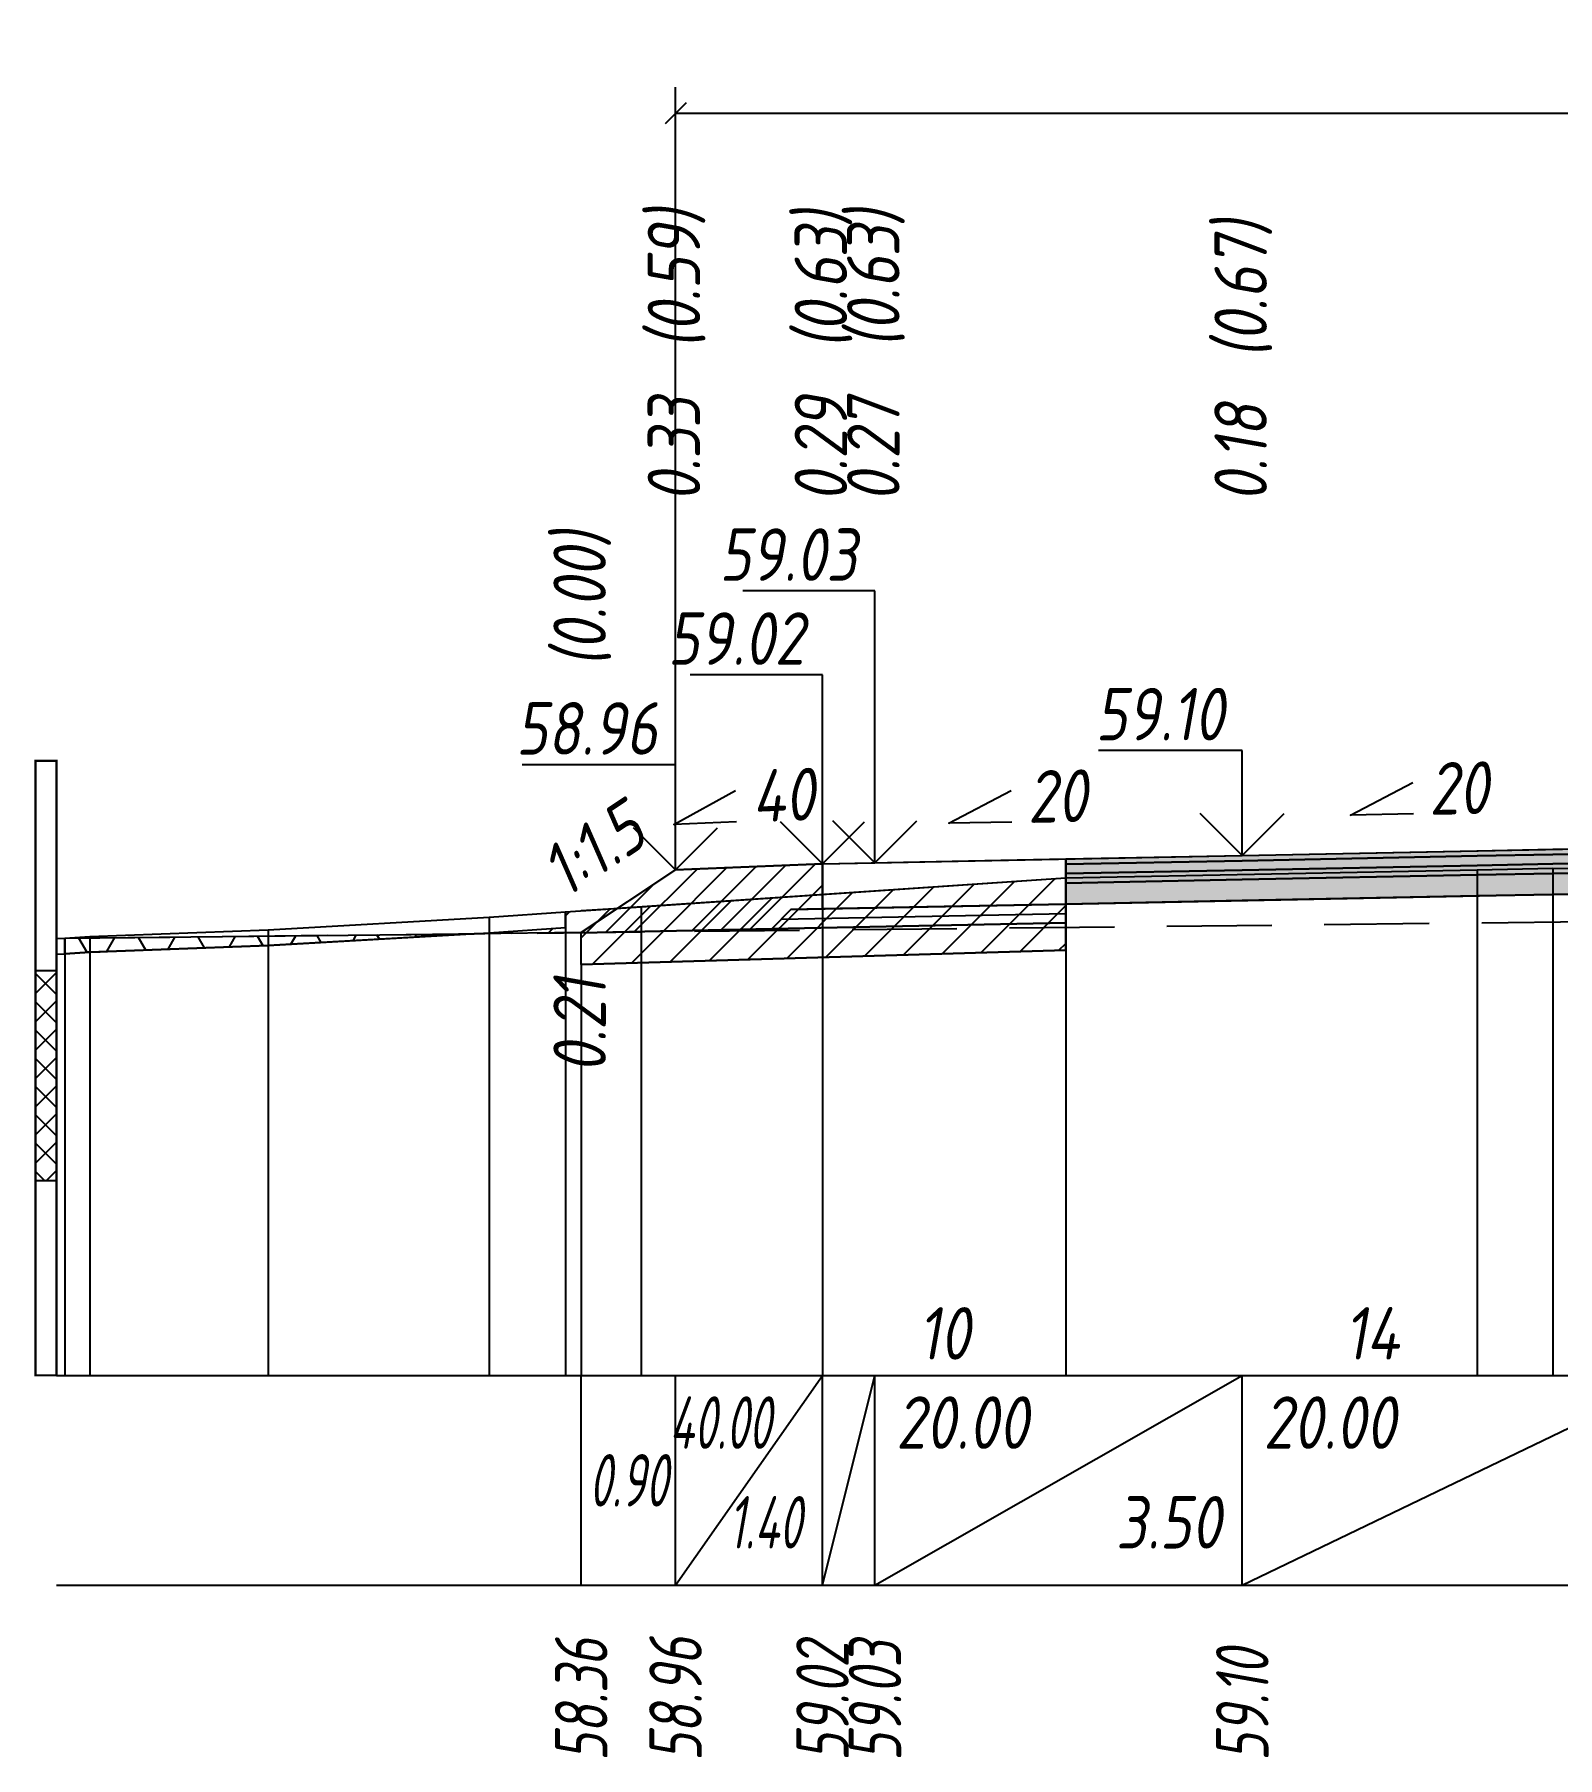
# Model space of a CAD drawing. Extents: x -717 to 1451, y -133302 to 233.
# Drawn here: x 78.9 to 151.5, y -64448.2 to -64366.1 of the extents above; entities that cross this region are included whole.
import ezdxf
from ezdxf.enums import TextEntityAlignment as Align

# ---------------------------------------------------------------- set-up
doc = ezdxf.new("R2010")
doc.units = 0
doc.linetypes.add('штриховая', pattern=[0.75, 0.5, -0.25])
for name, color, linetype in [('Интерполированный поперечник', 2, 'Continuous'), ('Код_514', 1, 'Continuous'), ('Контур_0', 7, 'Continuous'), ('Контур_2521', 7, 'Continuous'), ('Контур_2564', 7, 'Continuous'), ('Контур_2660', 7, 'Continuous'), ('Контур_2665', 7, 'Continuous'), ('Контур_400', 7, 'Continuous'), ('Контур_508', 7, 'Continuous'), ('Контур_512', 7, 'Continuous'), ('Контур_513', 7, 'Continuous'), ('Контур_818', 7, 'Continuous'), ('Красный поперечник', 1, 'Continuous'), ('Линейка абсолютных высот', 7, 'Continuous'), ('Объём_2501', 7, 'Continuous'), ('Объём_2564', 7, 'Continuous'), ('Объём_2650', 7, 'Continuous'), ('Объём_2660', 7, 'Continuous'), ('Объём_2661', 7, 'Continuous'), ('Объём_2665', 7, 'Continuous'), ('Объём_2666', 7, 'Continuous'), ('Объём_2667', 7, 'Continuous'), ('Объём_2668', 7, 'Continuous'), ('Объём_2669', 7, 'Continuous'), ('Объём_2675', 7, 'Continuous'), ('Объём_2753', 7, 'Continuous'), ('Откосы', 7, 'Continuous'), ('Отметки покрытия', 7, 'Continuous'), ('Рабочие отметки', 7, 'Continuous'), ('Рабочие отметки доп.', 7, 'Continuous'), ('Слои выравнивания', 7, 'Continuous'), ('Таблица', 7, 'Continuous'), ('Уклоны проезжей части', 7, 'Continuous'), ('Черный поперечник', 3, 'Continuous')]:
    doc.layers.add(name, color=color, linetype=linetype)
for name, color, linetype, true_color in [('Контур_2540', 2, 'Continuous', 0xffff00), ('Контур_2560', 2, 'Continuous', 0xffff00), ('Контур_2561', 7, 'Continuous', 0xff8040), ('Контур_2562', 3, 'Continuous', 0x00ff00), ('Контур_2563', 7, 'Continuous', 0xff8000), ('Контур_2570', 7, 'Continuous', 0x80ff00), ('Контур_2725', 7, 'Continuous', 0x323232), ('Контур_2736', 4, 'Continuous', 0x00ffff), ('Контур_2737', 4, 'Continuous', 0x00ffff), ('Контур_2738', 4, 'Continuous', 0x00ffff), ('Контур_2739', 4, 'Continuous', 0x00ffff), ('Контур_2741', 4, 'Continuous', 0x00ffff), ('Контур_2742', 4, 'Continuous', 0x00ffff), ('Контур_2743', 4, 'Continuous', 0x00ffff), ('Контур_2744', 7, 'Continuous', 0xa4ffff), ('Контур_2745', 7, 'Continuous', 0xa4ffff), ('Контур_2747', 4, 'Continuous', 0x00ffff), ('Контур_2748', 4, 'Continuous', 0x00ffff), ('Контур_2749', 4, 'Continuous', 0x00ffff), ('Контур_2750', 4, 'Continuous', 0x00ffff), ('Контур_2751', 4, 'Continuous', 0x00ffff), ('Контур_2752', 4, 'Continuous', 0x00ffff), ('Контур_2760', 7, 'Continuous', 0x323232), ('Контур_2761', 7, 'Continuous', 0x323232), ('Контур_2762', 7, 'Continuous', 0x323232), ('Контур_2763', 7, 'Continuous', 0x323232), ('Контур_402', 7, 'Continuous', 0xff6464), ('Контур_703', 4, 'Continuous', 0x00ffff), ('Контур_705', 4, 'Continuous', 0x00ffff), ('Контур_707', 4, 'Continuous', 0x00ffff), ('Контур_720', 131, 'Continuous', 0xaaffff), ('Объём_2500', 7, 'Continuous', 0xc0c0c0), ('Объём_2520', 7, 'Continuous', 0x80ffff), ('Объём_2540', 2, 'Continuous', 0xffff00), ('Объём_2560', 2, 'Continuous', 0xffff00), ('Объём_2561', 7, 'Continuous', 0xff8040), ('Объём_2562', 3, 'Continuous', 0x00ff00), ('Объём_2563', 7, 'Continuous', 0xff8000), ('Объём_2600', 7, 'Continuous', 0x808000), ('Объём_2746', 2, 'Continuous', 0xffff00)]:
    doc.layers.add(name, color=color, linetype=linetype, true_color=true_color)
doc.styles.get("Standard").update_dxf_attribs({"font": 'txt', "height": 2.5})
doc.styles.add('М', font='romand.shx', dxfattribs={"width": 0.8, "oblique": 10, "height": 2.5})
doc.dimstyles.new('ISO-25', dxfattribs={"dimtxt": 2.5, "dimasz": 2.5, "dimexe": 1.25, "dimexo": 0.625, "dimtad": 1, "dimtxsty": 'Standard', "dimcen": 2.5, "dimadec": 0, "dimazin": 0, "dimtfac": 1, "dimtmove": 0, "dimatfit": 3, "dimfxl": 1, "dimarcsym": 0})

# ---------------------------------------------------------------- blocks, each defined once
blk = doc.blocks.new('_Oblique')
at = {"color": 0, "linetype": 'ByBlock', "lineweight": -2}
blk.add_line((-0.5, -0.5), (0.5, 0.5), dxfattribs=at)
blk = doc.blocks.new('*D1554')
at = {"color": 0, "lineweight": -2, "transparency": 16777216}
for p, q in [((109.492, -64405.352), (109.492, -64368.632)), ((204.992, -64405.352), (204.992, -64368.632)), ((109.492, -64369.882), (204.992, -64369.882))]:
    blk.add_line(p, q, dxfattribs=at)
at = {"layer": 'Defpoints', "color": 0, "transparency": 16777216}
for p in [(204.992, -64369.882), (109.492, -64405.977), (204.992, -64405.977)]:
    blk.add_point(p, dxfattribs=at)
at = {"color": 0, "lineweight": -2, "transparency": 16777216, "rotation": 180}
blk.add_blockref('_Oblique', (109.492, -64369.882), dxfattribs=at)
at = {"color": 0, "lineweight": -2, "transparency": 16777216}
blk.add_blockref('_Oblique', (204.992, -64369.882), dxfattribs=at)
at = {"color": 0, "transparency": 16777216, "insert": (157.242, -64367.769), "char_height": 2.5, "width": 10.41667, "attachment_point": 5, "style": 'М'}
blk.add_mtext('19,10', dxfattribs=at)

msp = doc.modelspace()

# ---------------------------------------------------------------- hatches: boundary and pattern name
at = {"transparency": 33554681}
h = msp.add_hatch(dxfattribs=at)
h.set_pattern_fill('ANGLE', color=256)
h.set_pattern_definition([(0, (0, 0), (0, 6.985), [5.08, -1.905]), (90, (0, 0), (-6.985, 4e-16), [5.08, -1.905])])
h.paths.add_polyline_path([(80.403, -64409.177), (99.9, -64408.965), (90.087, -64409.527), (81.586, -64409.84), (80.403, -64409.927)])
at = {"layer": 'Линейка абсолютных высот'}
h = msp.add_hatch(dxfattribs=at)
h.set_pattern_fill('ANSI37', scale=0.3, style=0)
h.set_pattern_definition([(45.0000013, (0, 0), (-0.67351924, 0.673519211), []), (135.0000003, (0, 0), (-0.673519222, -0.67351923), [])])
h.paths.add_polyline_path([(80, -64420.729), (80, -64410.729), (79, -64410.729), (79, -64420.729)])
at = {"layer": 'Объём_2563'}
h = msp.add_hatch(dxfattribs=at)
h.set_pattern_fill('ANSI31', color=256, scale=0.3)
h.paths.add_polyline_path([(109.492, -64405.915), (116.492, -64405.635), (116.492, -64407.785), (114.992, -64407.815), (114.073, -64408.733), (105, -64408.915)])
at = {"layer": 'Объём_2600'}
h = msp.add_hatch(dxfattribs=at)
h.set_pattern_fill('ANSI31', color=6, scale=0.4)
h.paths.add_polyline_path([(100.609, -64408.924), (104.257, -64408.664), (104.257, -64407.914), (107.852, -64407.681), (128.086, -64406.301), (128.086, -64409.745), (105, -64410.437), (105, -64408.909), (99.9, -64408.965)])
h = msp.add_hatch(dxfattribs=at)
h.set_pattern_fill('HONEY', color=5, scale=0.3)
h.paths.add_polyline_path([(80.403, -64409.177), (99.9, -64408.965), (90.087, -64409.527), (81.586, -64409.84), (80.403, -64409.927)])
at = {"layer": 'Слои выравнивания'}
for color, points in [(2, [(128.086, -64405.403), (136.492, -64405.235), (147.687, -64405.011), (151.281, -64404.939), (157.242, -64404.82), (157.242, -64405.07), (151.281, -64405.189), (147.687, -64405.261), (136.492, -64405.485), (128.086, -64405.653)]), (3, [(128.086, -64405.653), (136.492, -64405.485), (147.687, -64405.261), (151.281, -64405.189), (157.242, -64405.07), (157.242, -64405.52), (151.281, -64405.639), (147.687, -64405.711), (136.492, -64405.935), (128.086, -64406.103)]), (4, [(128.086, -64406.103), (136.492, -64405.935), (147.687, -64405.711), (151.281, -64405.639), (157.242, -64405.52), (157.242, -64405.97), (151.281, -64406.089), (147.687, -64406.161), (136.492, -64406.385), (128.086, -64406.553)]), (5, [(128.086, -64406.553), (136.492, -64406.385), (147.687, -64406.161), (151.281, -64406.089), (157.242, -64405.97), (157.242, -64406.97), (151.281, -64407.089), (147.687, -64407.161), (136.492, -64407.385), (128.086, -64407.553)])]:
    msp.add_hatch(color=color, dxfattribs=at).paths.add_polyline_path(points)

# ---------------------------------------------------------------- linework, layer by layer
at = {"layer": 'Интерполированный поперечник', "linetype": 'штриховая', "ltscale": 10, "flags": 128}
msp.add_lwpolyline([(80.403, -64409.177), (216.579, -64407.693)], dxfattribs=at)
at = {"layer": 'Код_514'}
for p, q in [((105, -64440), (105, -64430)), ((109.492, -64440), (109.492, -64430)), ((109.492, -64440), (116.492, -64430)), ((116.492, -64440), (116.492, -64430)), ((116.492, -64440), (118.992, -64430)), ((118.992, -64440), (118.992, -64430)), ((118.992, -64440), (136.492, -64430)), ((136.492, -64440), (136.492, -64430)), ((136.492, -64440), (157.242, -64430))]:
    msp.add_line(p, q, dxfattribs=at)
at = {"layer": 'Контур_0', "flags": 128}
for points in [[(118.992, -64407.735), (116.492, -64407.785), (116.492, -64405.635), (128.086, -64405.403), (128.086, -64407.553), (118.992, -64407.735), (118.992, -64407.735)], [(109.492, -64405.915), (105, -64408.909), (105, -64408.909), (105, -64408.909), (105, -64408.909), (105, -64408.909), (105, -64408.909), (105, -64408.909), (105, -64408.909), (105, -64408.909), (105, -64408.909), (105, -64408.909), (105, -64408.909), (105, -64408.909), (105, -64408.909), (105, -64408.909)], [(109.492, -64405.915), (105, -64408.909), (105, -64408.909), (105, -64408.909), (105, -64408.909), (105, -64408.909), (105, -64408.909), (105, -64408.909), (105, -64408.909), (105, -64408.909), (105, -64408.909), (105, -64408.909), (105, -64408.909), (105, -64408.909), (105, -64408.909), (105, -64408.909), (105, -64408.909), (105, -64408.909), (105, -64408.909), (105, -64408.909), (105, -64408.909), (105, -64408.909), (105, -64408.909), (105, -64408.909), (105, -64408.909), (105, -64408.909), (105, -64408.909), (105, -64408.909), (105, -64408.909), (105, -64408.909)], [(105, -64408.915), (114.073, -64408.733), (114.992, -64407.815), (116.492, -64407.785)], [(114.992, -64407.815), (128.086, -64407.553), (128.086, -64408.453), (114.073, -64408.733), (114.992, -64407.815), (114.992, -64407.815)]]:
    msp.add_lwpolyline(points, dxfattribs=at)
at = {"layer": 'Контур_2521', "color": 250, "flags": 128}
msp.add_lwpolyline([(114.532, -64408.274), (128.086, -64408.003)], dxfattribs=at)
at = {"layer": 'Контур_2540', "flags": 128}
msp.add_lwpolyline([(114.073, -64408.733), (128.086, -64408.453), (128.086, -64409.745), (105, -64410.437), (105, -64408.915), (114.073, -64408.733), (114.073, -64408.733)], dxfattribs=at)
at = {"layer": 'Контур_2560', "flags": 128}
msp.add_lwpolyline([(109.492, -64405.915), (109.492, -64405.915), (109.492, -64405.915), (116.492, -64405.635)], dxfattribs=at)
at = {"layer": 'Контур_2561', "flags": 128}
msp.add_lwpolyline([(116.492, -64405.635), (116.492, -64405.635), (109.492, -64405.915), (109.492, -64405.915), (116.492, -64405.635)], dxfattribs=at)
at = {"layer": 'Контур_2562', "flags": 128}
msp.add_lwpolyline([(109.492, -64405.915), (109.492, -64405.915), (109.492, -64405.915), (109.492, -64405.915), (109.492, -64405.915)], dxfattribs=at)
at = {"layer": 'Контур_2563', "flags": 128}
msp.add_lwpolyline([(109.492, -64405.915), (116.492, -64405.635), (116.492, -64407.785), (114.992, -64407.815), (114.073, -64408.733), (105, -64408.915), (109.492, -64405.915), (109.492, -64405.915)], dxfattribs=at)
at = {"layer": 'Контур_2564', "flags": 128}
msp.add_lwpolyline([(109.492, -64405.915), (116.492, -64405.635)], dxfattribs=at)
at = {"layer": 'Контур_2570', "flags": 128}
msp.add_lwpolyline([(80, -64409.938), (80.403, -64409.927), (81.586, -64409.84), (90.087, -64409.527), (90.087, -64409.527), (100.609, -64408.924), (104.257, -64408.664), (104.257, -64407.914), (107.852, -64407.681), (128.086, -64406.301), (147.687, -64405.915), (151.281, -64405.846), (157.242, -64405.928)], dxfattribs=at)
at = {"layer": 'Контур_2660', "flags": 128}
msp.add_lwpolyline([(105, -64410.437), (128.086, -64409.745)], dxfattribs=at)
at = {"layer": 'Контур_2665', "flags": 128}
msp.add_lwpolyline([(109.492, -64405.915), (109.492, -64405.915)], dxfattribs=at)
at = {"layer": 'Контур_2725', "flags": 128}
msp.add_lwpolyline([(128.086, -64407.553), (136.492, -64407.385), (147.687, -64407.161), (151.281, -64407.089), (157.242, -64406.97), (170.829, -64407.242), (173.835, -64407.302)], dxfattribs=at)
at = {"layer": 'Контур_2736', "flags": 128}
msp.add_lwpolyline([(109.492, -64405.915), (105, -64408.909)], dxfattribs=at)
at = {"layer": 'Контур_2737', "flags": 128}
msp.add_lwpolyline([(105, -64408.909), (105, -64408.909)], dxfattribs=at)
at = {"layer": 'Контур_2738', "flags": 128}
msp.add_lwpolyline([(105, -64408.909), (105, -64408.909)], dxfattribs=at)
at = {"layer": 'Контур_2739', "flags": 128}
msp.add_lwpolyline([(105, -64408.909), (105, -64408.909)], dxfattribs=at)
at = {"layer": 'Контур_2741', "flags": 128}
msp.add_lwpolyline([(105, -64408.909), (105, -64408.909)], dxfattribs=at)
at = {"layer": 'Контур_2742', "flags": 128}
msp.add_lwpolyline([(105, -64408.909), (105, -64408.909)], dxfattribs=at)
at = {"layer": 'Контур_2743', "flags": 128}
msp.add_lwpolyline([(105, -64408.909), (105, -64408.909)], dxfattribs=at)
at = {"layer": 'Контур_2744', "flags": 128}
msp.add_lwpolyline([(105, -64408.909), (105, -64408.909)], dxfattribs=at)
msp.add_lwpolyline([(105, -64408.909), (105, -64408.909)], dxfattribs=at)
msp.add_lwpolyline([(105, -64408.909), (105, -64408.909)], dxfattribs=at)
msp.add_lwpolyline([(105, -64408.909), (105, -64408.909)], dxfattribs=at)
msp.add_lwpolyline([(105, -64408.909), (105, -64408.909)], dxfattribs=at)
msp.add_lwpolyline([(105, -64408.909), (105, -64408.909)], dxfattribs=at)
at = {"layer": 'Контур_2745', "flags": 128}
msp.add_lwpolyline([(105, -64408.909), (105, -64408.909)], dxfattribs=at)
msp.add_lwpolyline([(105, -64408.909), (105, -64408.909)], dxfattribs=at)
msp.add_lwpolyline([(105, -64408.909), (105, -64408.909)], dxfattribs=at)
msp.add_lwpolyline([(105, -64408.909), (105, -64408.909)], dxfattribs=at)
msp.add_lwpolyline([(105, -64408.909), (105, -64408.909)], dxfattribs=at)
msp.add_lwpolyline([(105, -64408.909), (105, -64408.909)], dxfattribs=at)
at = {"layer": 'Контур_2747', "flags": 128}
msp.add_lwpolyline([(105, -64408.909), (105, -64408.909)], dxfattribs=at)
at = {"layer": 'Контур_2748', "flags": 128}
msp.add_lwpolyline([(105, -64408.909), (105, -64408.909)], dxfattribs=at)
at = {"layer": 'Контур_2749', "flags": 128}
msp.add_lwpolyline([(105, -64408.909), (105, -64408.909)], dxfattribs=at)
at = {"layer": 'Контур_2750', "flags": 128}
msp.add_lwpolyline([(105, -64408.909), (105, -64408.909)], dxfattribs=at)
at = {"layer": 'Контур_2751', "flags": 128}
msp.add_lwpolyline([(105, -64408.909), (105, -64408.909)], dxfattribs=at)
at = {"layer": 'Контур_2752', "flags": 128}
msp.add_lwpolyline([(105, -64408.909), (105, -64408.909)], dxfattribs=at)
at = {"layer": 'Контур_2760', "flags": 128}
msp.add_lwpolyline([(128.086, -64405.403), (136.492, -64405.235), (147.687, -64405.011), (151.281, -64404.939), (157.242, -64404.82), (170.829, -64405.092), (173.835, -64405.152)], dxfattribs=at)
at = {"layer": 'Контур_2761', "flags": 128}
msp.add_lwpolyline([(128.086, -64405.653), (136.492, -64405.485), (147.687, -64405.261), (151.281, -64405.189), (157.242, -64405.07), (170.829, -64405.342), (173.835, -64405.402)], dxfattribs=at)
at = {"layer": 'Контур_2762', "flags": 128}
msp.add_lwpolyline([(128.086, -64406.103), (136.492, -64405.935), (147.687, -64405.711), (151.281, -64405.639), (157.242, -64405.52), (170.829, -64405.792), (173.835, -64405.852)], dxfattribs=at)
at = {"layer": 'Контур_2763', "flags": 128}
msp.add_lwpolyline([(128.086, -64406.553), (136.492, -64406.385), (147.687, -64406.161), (151.281, -64406.089), (157.242, -64405.97), (170.829, -64406.242), (173.835, -64406.302)], dxfattribs=at)
at = {"layer": 'Контур_400', "flags": 128}
msp.add_lwpolyline([(116.492, -64405.635), (118.992, -64405.585), (118.992, -64405.585), (118.992, -64405.585), (118.992, -64405.585), (118.992, -64405.585), (118.992, -64405.585), (136.492, -64405.235), (157.242, -64404.82)], dxfattribs=at)
at = {"layer": 'Контур_402', "flags": 128}
msp.add_lwpolyline([(105, -64410.437), (128.086, -64409.745), (128.086, -64407.553), (157.242, -64406.97), (173.835, -64407.302), (173.835, -64409.368), (211.883, -64410.509)], dxfattribs=at)
at = {"layer": 'Контур_508', "flags": 128}
msp.add_lwpolyline([(105, -64410.437), (128.086, -64409.745), (128.086, -64407.553), (157.242, -64406.97), (173.835, -64407.302), (173.835, -64409.368), (211.883, -64410.509), (211.883, -64410), (213.119, -64410), (216.579, -64407.693)], dxfattribs=at)
at = {"layer": 'Контур_512', "flags": 128}
msp.add_lwpolyline([(105, -64410.437), (128.086, -64409.745)], dxfattribs=at)
at = {"layer": 'Контур_513', "flags": 128}
msp.add_lwpolyline([(105, -64410.437), (128.086, -64409.745), (128.086, -64407.553), (157.242, -64406.97), (173.835, -64407.302), (173.835, -64409.368), (211.883, -64410.509), (211.883, -64410), (213.119, -64410), (216.579, -64407.693)], dxfattribs=at)
at = {"layer": 'Контур_703', "flags": 128}
for points in [[(109.492, -64405.915), (105, -64408.909)], [(105, -64408.909), (105, -64408.909)]]:
    msp.add_lwpolyline(points, dxfattribs=at)
at = {"layer": 'Контур_705', "flags": 128}
msp.add_lwpolyline([(105, -64408.909), (105, -64408.909)], dxfattribs=at)
at = {"layer": 'Контур_707', "flags": 128}
msp.add_lwpolyline([(105, -64408.909), (105, -64408.909)], dxfattribs=at)
at = {"layer": 'Контур_720', "flags": 128}
msp.add_lwpolyline([(105, -64408.909), (105, -64408.909)], dxfattribs=at)
at = {"layer": 'Контур_818', "flags": 128}
msp.add_lwpolyline([(105, -64407.865), (107.852, -64407.681), (128.086, -64406.301), (147.687, -64405.915), (151.281, -64405.846), (157.242, -64405.928), (170.829, -64406.114), (173.835, -64406.173), (176.899, -64406.362), (195.637, -64407.236), (195.637, -64407.986), (198.015, -64408.435), (202.509, -64409.198), (211.678, -64408.674), (214.109, -64408.515), (216.579, -64408.443)], dxfattribs=at)
at = {"layer": 'Красный поперечник'}
for p, q in [((136.492, -64405.235), (157.242, -64404.82)), ((109.492, -64405.915), (116.492, -64405.635)), ((116.492, -64405.635), (118.992, -64405.585)), ((118.992, -64405.585), (136.492, -64405.235)), ((105, -64408.909), (109.492, -64405.915)), ((128.086, -64409.745), (128.086, -64430)), ((105, -64410.437), (105, -64430))]:
    msp.add_line(p, q, dxfattribs=at)
at = {"layer": 'Линейка абсолютных высот', "color": 7, "const_width": 0.1, "flags": 128}
for points in [[(80, -64410.729), (80, -64400.729), (79, -64400.729), (79, -64410.729), (80, -64410.729)], [(80, -64420.729), (80, -64410.729), (79, -64410.729), (79, -64420.729), (80, -64420.729)], [(80, -64430), (80, -64420.729), (79, -64420.729), (79, -64430), (80, -64430)]]:
    msp.add_lwpolyline(points, dxfattribs=at)
at = {"layer": 'Объём_2500', "flags": 128}
msp.add_lwpolyline([(118.992, -64407.735), (116.492, -64407.785), (116.492, -64405.635), (128.086, -64405.403), (128.086, -64407.553), (118.992, -64407.735), (118.992, -64407.735)], dxfattribs=at)
at = {"layer": 'Объём_2501', "flags": 128}
msp.add_lwpolyline([(116.492, -64405.635), (118.992, -64405.585), (118.992, -64405.585), (118.992, -64405.585), (118.992, -64405.585), (118.992, -64405.585), (118.992, -64405.585), (136.492, -64405.235), (157.242, -64404.82)], dxfattribs=at)
at = {"layer": 'Объём_2520', "color": 250, "flags": 128}
msp.add_lwpolyline([(114.992, -64407.815), (128.086, -64407.553), (128.086, -64408.453), (114.073, -64408.733), (114.992, -64407.815), (114.992, -64407.815)], dxfattribs=at)
at = {"layer": 'Объём_2540', "flags": 128}
msp.add_lwpolyline([(114.073, -64408.733), (128.086, -64408.453), (128.086, -64409.745), (105, -64410.437), (105, -64408.915), (114.073, -64408.733), (114.073, -64408.733)], dxfattribs=at)
at = {"layer": 'Объём_2560', "flags": 128}
msp.add_lwpolyline([(109.492, -64405.915), (109.492, -64405.915), (109.492, -64405.915), (116.492, -64405.635)], dxfattribs=at)
at = {"layer": 'Объём_2561', "flags": 128}
msp.add_lwpolyline([(116.492, -64405.635), (116.492, -64405.635), (109.492, -64405.915), (109.492, -64405.915), (116.492, -64405.635)], dxfattribs=at)
at = {"layer": 'Объём_2562', "flags": 128}
msp.add_lwpolyline([(109.492, -64405.915), (109.492, -64405.915), (109.492, -64405.915), (109.492, -64405.915), (109.492, -64405.915)], dxfattribs=at)
at = {"layer": 'Объём_2563', "color": 250, "flags": 128}
msp.add_lwpolyline([(109.492, -64405.915), (116.492, -64405.635), (116.492, -64407.785), (114.992, -64407.815), (114.073, -64408.733), (105, -64408.915), (109.492, -64405.915), (109.492, -64405.915)], dxfattribs=at)
at = {"layer": 'Объём_2564', "flags": 128}
msp.add_lwpolyline([(109.492, -64405.915), (116.492, -64405.635)], dxfattribs=at)
at = {"layer": 'Объём_2600', "color": 5, "flags": 128}
msp.add_lwpolyline([(80.403, -64409.177), (99.9, -64408.965), (90.087, -64409.527), (81.586, -64409.84), (80.403, -64409.927), (80.403, -64409.177), (80.403, -64409.177)], dxfattribs=at)
at = {"layer": 'Объём_2650', "color": 6, "flags": 128}
msp.add_lwpolyline([(100.609, -64408.924), (104.257, -64408.664), (104.257, -64407.914), (107.852, -64407.681), (128.086, -64406.301), (128.086, -64409.745), (105, -64410.437), (105, -64408.909), (99.9, -64408.965), (100.609, -64408.924), (100.609, -64408.924)], dxfattribs=at)
at = {"layer": 'Объём_2660', "flags": 128}
msp.add_lwpolyline([(105, -64410.437), (128.086, -64409.745)], dxfattribs=at)
at = {"layer": 'Объём_2661', "flags": 128}
msp.add_lwpolyline([(109.492, -64405.915), (105, -64408.909)], dxfattribs=at)
at = {"layer": 'Объём_2665', "flags": 128}
msp.add_lwpolyline([(109.492, -64405.915), (109.492, -64405.915)], dxfattribs=at)
at = {"layer": 'Объём_2666', "flags": 128}
msp.add_lwpolyline([(109.492, -64405.915), (105, -64408.909)], dxfattribs=at)
at = {"layer": 'Объём_2667', "flags": 128}
msp.add_lwpolyline([(105, -64408.909), (105, -64408.909)], dxfattribs=at)
msp.add_lwpolyline([(105, -64408.909), (105, -64408.909)], dxfattribs=at)
at = {"layer": 'Объём_2668', "flags": 128}
msp.add_lwpolyline([(105, -64408.909), (105, -64408.909)], dxfattribs=at)
msp.add_lwpolyline([(105, -64408.909), (105, -64408.909)], dxfattribs=at)
at = {"layer": 'Объём_2669', "flags": 128}
msp.add_lwpolyline([(105, -64408.909), (105, -64408.909)], dxfattribs=at)
msp.add_lwpolyline([(105, -64408.909), (105, -64408.909)], dxfattribs=at)
at = {"layer": 'Объём_2675', "flags": 128}
msp.add_lwpolyline([(105, -64408.909), (105, -64408.909)], dxfattribs=at)
msp.add_lwpolyline([(105, -64408.909), (105, -64408.909)], dxfattribs=at)
msp.add_lwpolyline([(105, -64408.909), (105, -64408.909)], dxfattribs=at)
msp.add_lwpolyline([(105, -64408.909), (105, -64408.909)], dxfattribs=at)
msp.add_lwpolyline([(105, -64408.909), (105, -64408.909)], dxfattribs=at)
msp.add_lwpolyline([(105, -64408.909), (105, -64408.909)], dxfattribs=at)
msp.add_lwpolyline([(105, -64408.909), (105, -64408.909)], dxfattribs=at)
msp.add_lwpolyline([(105, -64408.909), (105, -64408.909)], dxfattribs=at)
msp.add_lwpolyline([(105, -64408.909), (105, -64408.909)], dxfattribs=at)
msp.add_lwpolyline([(105, -64408.909), (105, -64408.909)], dxfattribs=at)
msp.add_lwpolyline([(105, -64408.909), (105, -64408.909)], dxfattribs=at)
msp.add_lwpolyline([(105, -64408.909), (105, -64408.909)], dxfattribs=at)
at = {"layer": 'Объём_2746', "flags": 128}
msp.add_lwpolyline([(128.086, -64409.745), (105, -64410.437), (105, -64408.909), (106.734, -64407.753), (128.086, -64406.301), (128.086, -64409.745), (128.086, -64409.745)], dxfattribs=at)
at = {"layer": 'Объём_2753', "flags": 128}
msp.add_lwpolyline([(128.086, -64405.403), (128.086, -64405.403)], dxfattribs=at)
at = {"layer": 'Откосы', "color": 1, "flags": 128}
for points in [[(112.401, -64403.642), (109.403, -64403.762), (112.341, -64402.143)], [(125.516, -64403.643), (122.516, -64403.703), (125.486, -64402.144)], [(144.641, -64403.261), (141.641, -64403.321), (144.611, -64401.761)]]:
    msp.add_lwpolyline(points, dxfattribs=at)
at = {"layer": 'Отметки покрытия', "color": 1}
for p, q in [((118.992, -64392.635), (112.692, -64392.635)), ((118.992, -64405.585), (118.992, -64392.635)), ((116.492, -64396.635), (110.192, -64396.635)), ((116.492, -64405.635), (116.492, -64396.635)), ((109.492, -64400.915), (102.192, -64400.915)), ((109.492, -64405.915), (109.492, -64400.915)), ((136.492, -64400.235), (129.642, -64400.235)), ((136.492, -64405.235), (136.492, -64400.235)), ((136.492, -64405.235), (134.492, -64403.235)), ((136.492, -64405.235), (138.492, -64403.235)), ((109.492, -64405.915), (107.492, -64403.915)), ((109.492, -64405.915), (111.492, -64403.915)), ((116.492, -64405.635), (114.492, -64403.635)), ((116.492, -64405.635), (118.492, -64403.635)), ((118.992, -64405.585), (116.992, -64403.585)), ((118.992, -64405.585), (120.992, -64403.585))]:
    msp.add_line(p, q, dxfattribs=at)
at = {"layer": 'Слои выравнивания'}
for p, q in [((116.492, -64405.635), (116.492, -64430)), ((128.086, -64405.403), (128.086, -64430))]:
    msp.add_line(p, q, dxfattribs=at)
at = {"layer": 'Слои выравнивания', "color": 2, "flags": 128}
msp.add_lwpolyline([(128.086, -64405.403), (136.492, -64405.235), (147.687, -64405.011), (151.281, -64404.939), (157.242, -64404.82), (157.242, -64405.07), (151.281, -64405.189), (147.687, -64405.261), (136.492, -64405.485), (128.086, -64405.653)], close=True, dxfattribs=at)
at = {"layer": 'Слои выравнивания', "color": 3, "flags": 128}
msp.add_lwpolyline([(128.086, -64405.653), (136.492, -64405.485), (147.687, -64405.261), (151.281, -64405.189), (157.242, -64405.07), (157.242, -64405.52), (151.281, -64405.639), (147.687, -64405.711), (136.492, -64405.935), (128.086, -64406.103)], close=True, dxfattribs=at)
at = {"layer": 'Слои выравнивания', "color": 4, "flags": 128}
msp.add_lwpolyline([(128.086, -64406.103), (136.492, -64405.935), (147.687, -64405.711), (151.281, -64405.639), (157.242, -64405.52), (157.242, -64405.97), (151.281, -64406.089), (147.687, -64406.161), (136.492, -64406.385), (128.086, -64406.553)], close=True, dxfattribs=at)
at = {"layer": 'Слои выравнивания', "color": 5, "flags": 128}
msp.add_lwpolyline([(128.086, -64406.553), (136.492, -64406.385), (147.687, -64406.161), (151.281, -64406.089), (157.242, -64405.97), (157.242, -64406.97), (151.281, -64407.089), (147.687, -64407.161), (136.492, -64407.385), (128.086, -64407.553)], close=True, dxfattribs=at)
at = {"layer": 'Таблица'}
for p, q in [((80, -64430), (241.579, -64430)), ((80, -64440), (241.579, -64440))]:
    msp.add_line(p, q, dxfattribs=at)
at = {"layer": 'Черный поперечник', "color": 7}
for p, q in [((151.281, -64405.846), (151.281, -64430)), ((128.086, -64406.301), (128.086, -64430)), ((147.687, -64405.915), (147.687, -64430)), ((100.609, -64408.174), (100.609, -64430)), ((104.257, -64407.914), (104.257, -64430)), ((107.852, -64407.681), (107.852, -64430)), ((81.586, -64409.09), (81.586, -64430)), ((90.087, -64408.777), (90.087, -64430)), ((80, -64409.188), (80, -64430)), ((80.403, -64409.177), (80.403, -64430))]:
    msp.add_line(p, q, dxfattribs=at)
at = {"layer": 'Черный поперечник', "flags": 128}
msp.add_lwpolyline([(80, -64409.188), (80.403, -64409.177), (81.586, -64409.09), (90.087, -64408.777), (100.609, -64408.174), (104.257, -64407.914), (107.852, -64407.681), (128.086, -64406.301), (147.687, -64405.915), (151.281, -64405.846), (157.242, -64405.928), (170.829, -64406.114), (173.835, -64406.173), (176.899, -64406.362), (195.637, -64407.236), (198.015, -64407.685), (202.509, -64408.448), (211.678, -64407.924), (214.109, -64407.765), (234.036, -64407.189), (240.317, -64407.243), (241.579, -64407.219)], dxfattribs=at)

# ---------------------------------------------------------------- texts
at = {"layer": 'Код_514', "style": 'М', "oblique": 10}
for s, width, p in [('40.00', 0.6, (109.189, -64431)), ('20.00', 0.8, (119.992, -64431)), ('20.00', 0.8, (137.492, -64431))]:
    msp.add_text(s, height=2.5, dxfattribs=dict(at, width=width)).set_placement(p, align=Align.TOP_LEFT)
at = {"layer": 'Код_514', "style": 'М', "oblique": 10, "width": 0.6}
msp.add_text('0.90', height=2.5, dxfattribs=at).set_placement((107.246, -64435), align=Align.MIDDLE_CENTER)
at = {"layer": 'Код_514', "style": 'М', "oblique": 10}
for s, width, p in [('1.40', 0.6, (115.492, -64439)), ('3.50', 0.8, (135.492, -64439))]:
    msp.add_text(s, height=2.5, dxfattribs=dict(at, width=width)).set_placement(p, align=Align.BOTTOM_RIGHT)
at = {"layer": 'Код_514', "style": 'М', "oblique": 10, "width": 0.7}
for s, p in [('58.36', (105, -64448.382)), ('58.96', (109.492, -64448.382)), ('59.02', (116.492, -64448.382)), ('59.03', (118.992, -64448.382)), ('59.10', (136.492, -64448.382))]:
    msp.add_text(s, height=2.5, rotation=90, dxfattribs=at).set_placement(p, align=Align.MIDDLE_LEFT)
at = {"layer": 'Отметки покрытия', "color": 1, "style": 'М', "oblique": 10, "width": 0.8}
for s, p in [('59.03', (118.133, -64392.904)), ('59.02', (115.633, -64396.904)), ('59.10', (135.633, -64400.504)), ('58.96', (108.633, -64401.184))]:
    msp.add_text(s, height=2.5, dxfattribs=at).set_placement(p, align=Align.BOTTOM_RIGHT)
at = {"layer": 'Рабочие отметки', "color": 1, "style": 'М', "oblique": 10, "width": 0.8}
for s, p in [('0.33', (109.414, -64388.385)), ('0.29', (116.414, -64388.385)), ('0.27', (118.914, -64388.385)), ('0.18', (136.414, -64388.385))]:
    msp.add_text(s, height=2.5, rotation=90, dxfattribs=at).set_placement(p, align=Align.MIDDLE_LEFT)
msp.add_text('0.21', height=2.5, rotation=90, dxfattribs=at).set_placement((104.922, -64411.078), align=Align.MIDDLE_RIGHT)
at = {"layer": 'Рабочие отметки доп.', "color": 1, "style": 'М', "oblique": 10, "width": 0.8}
for s, p in [('(0.59)', (109.414, -64381.085)), ('(0.63)', (116.414, -64381.085)), ('(0.63)', (118.914, -64381.035)), ('(0.67)', (136.414, -64381.535)), ('(0.00)', (104.922, -64396.237))]:
    msp.add_text(s, height=2.5, rotation=90, dxfattribs=at).set_placement(p, align=Align.MIDDLE_LEFT)
at = {"layer": 'Слои выравнивания', "style": 'М', "oblique": 10, "width": 0.8}
for s, p in [('10', (122.289, -64430)), ('14', (142.664, -64430))]:
    msp.add_text(s, height=2.5, dxfattribs=at).set_placement(p, align=Align.BOTTOM_CENTER)
at = {"layer": 'Уклоны проезжей части', "color": 1, "style": 'М', "oblique": 10, "width": 0.8}
for s, rotation, p in [('20', 1.14576, (146.847, -64404.028)), ('40', 2.29061, (114.705, -64404.358)), ('20', 1.14576, (127.722, -64404.41)), ('1:1.5', 33.69007, (106.691, -64406.58))]:
    msp.add_text(s, height=2.5, rotation=rotation, dxfattribs=at).set_placement(p, align=Align.BOTTOM_CENTER)

# ---------------------------------------------------------------- dimensions: what is measured, and where the dimension line sits
at = {"color": 5}
dim = msp.add_linear_dim(base=(204.992, -64369.882), p1=(109.492, -64405.977), p2=(204.992, -64405.977), angle=180, dimstyle='ISO-25', override={"dimasz": 1, "dimlfac": 0.2, "dimzin": 0, "dimtxsty": 'М', "dimblk1": 'Oblique', "dimblk2": 'Oblique', "dimsah": 1}, dxfattribs=at)
dim.commit()
dim.dimension.update_dxf_attribs({"geometry": '*D1554', "text_midpoint": (157.242, -64367.769)})

doc.saveas('drawing.dxf')
